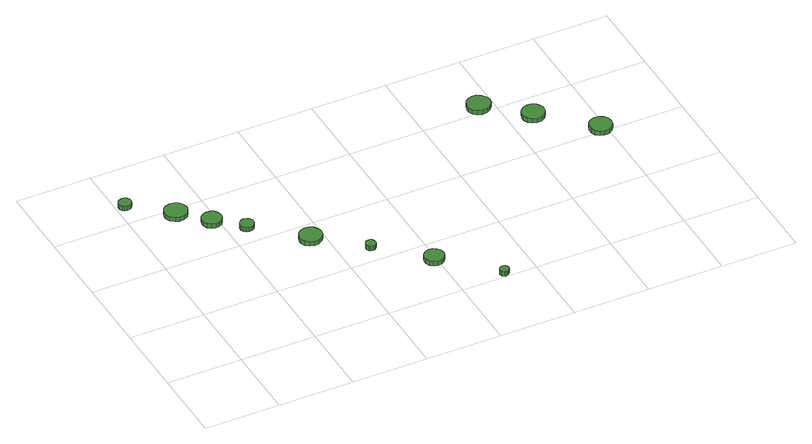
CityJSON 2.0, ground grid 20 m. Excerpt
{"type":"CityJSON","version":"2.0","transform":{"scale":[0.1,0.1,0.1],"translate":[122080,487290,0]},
"CityObjects":{
"tree1":{"type":"SolitaryVegetationObject","attributes":{"function":"something"},"geometry":[{"type":"MultiSurface","lod":"1","boundaries":[[[0,1,2,3,4,5,6,7,8,9,10,11,12,13,14]],[[15,16,17,18,19,20,21,22,23,24,25,26,27,28,29]],[[0,29,28,1]],[[1,28,27,2]],[[2,27,26,3]],[[3,26,25,4]],[[4,25,24,5]],[[5,24,23,6]],[[6,23,22,7]],[[7,22,21,8]],[[8,21,20,9]],[[9,20,19,10]],[[10,19,18,11]],[[11,18,17,12]],[[12,17,16,13]],[[13,16,15,14]],[[14,15,29,0]]]}]},
"tree2":{"type":"SolitaryVegetationObject","attributes":{"function":"something"},"geometry":[{"type":"MultiSurface","lod":"1","boundaries":[[[30,31,32,33,34,35,36,37,38,39,40,41,42,43,44]],[[45,46,47,48,49,50,51,52,53,54,55,56,57,58,59]],[[30,59,58,31]],[[31,58,57,32]],[[32,57,56,33]],[[33,56,55,34]],[[34,55,54,35]],[[35,54,53,36]],[[36,53,52,37]],[[37,52,51,38]],[[38,51,50,39]],[[39,50,49,40]],[[40,49,48,41]],[[41,48,47,42]],[[42,47,46,43]],[[43,46,45,44]],[[44,45,59,30]]]}]},
"tree3":{"type":"SolitaryVegetationObject","attributes":{"function":"something"},"geometry":[{"type":"MultiSurface","lod":"1","boundaries":[[[60,61,62,63,64,65,66,67,68,69,70,71,72,73,74]],[[75,76,77,78,79,80,81,82,83,84,85,86,87,88,89]],[[60,89,88,61]],[[61,88,87,62]],[[62,87,86,63]],[[63,86,85,64]],[[64,85,84,65]],[[65,84,83,66]],[[66,83,82,67]],[[67,82,81,68]],[[68,81,80,69]],[[69,80,79,70]],[[70,79,78,71]],[[71,78,77,72]],[[72,77,76,73]],[[73,76,75,74]],[[74,75,89,60]]]}]},
"tree4":{"type":"SolitaryVegetationObject","attributes":{"function":"something"},"geometry":[{"type":"MultiSurface","lod":"1","boundaries":[[[90,91,92,93,94,95,96,97,98,99,100,101,102,103,104]],[[105,106,107,108,109,110,111,112,113,114,115,116,117,118,119]],[[90,119,118,91]],[[91,118,117,92]],[[92,117,116,93]],[[93,116,115,94]],[[94,115,114,95]],[[95,114,113,96]],[[96,113,112,97]],[[97,112,111,98]],[[98,111,110,99]],[[99,110,109,100]],[[100,109,108,101]],[[101,108,107,102]],[[102,107,106,103]],[[103,106,105,104]],[[104,105,119,90]]]}]},
"tree5":{"type":"SolitaryVegetationObject","attributes":{"function":"something"},"geometry":[{"type":"MultiSurface","lod":"1","boundaries":[[[120,121,122,123,124,125,126,127,128,129,130,131,132,133,134]],[[135,136,137,138,139,140,141,142,143,144,145,146,147,148,149]],[[120,149,148,121]],[[121,148,147,122]],[[122,147,146,123]],[[123,146,145,124]],[[124,145,144,125]],[[125,144,143,126]],[[126,143,142,127]],[[127,142,141,128]],[[128,141,140,129]],[[129,140,139,130]],[[130,139,138,131]],[[131,138,137,132]],[[132,137,136,133]],[[133,136,135,134]],[[134,135,149,120]]]}]},
"tree6":{"type":"SolitaryVegetationObject","attributes":{"function":"something"},"geometry":[{"type":"MultiSurface","lod":"1","boundaries":[[[150,151,152,153,154,155,156,157,158,159,160,161,162,163,164]],[[165,166,167,168,169,170,171,172,173,174,175,176,177,178,179]],[[150,179,178,151]],[[151,178,177,152]],[[152,177,176,153]],[[153,176,175,154]],[[154,175,174,155]],[[155,174,173,156]],[[156,173,172,157]],[[157,172,171,158]],[[158,171,170,159]],[[159,170,169,160]],[[160,169,168,161]],[[161,168,167,162]],[[162,167,166,163]],[[163,166,165,164]],[[164,165,179,150]]]}]},
"tree7":{"type":"SolitaryVegetationObject","attributes":{"function":"something"},"geometry":[{"type":"MultiSurface","lod":"1","boundaries":[[[180,181,182,183,184,185,186,187,188,189,190,191,192,193,194]],[[195,196,197,198,199,200,201,202,203,204,205,206,207,208,209]],[[180,209,208,181]],[[181,208,207,182]],[[182,207,206,183]],[[183,206,205,184]],[[184,205,204,185]],[[185,204,203,186]],[[186,203,202,187]],[[187,202,201,188]],[[188,201,200,189]],[[189,200,199,190]],[[190,199,198,191]],[[191,198,197,192]],[[192,197,196,193]],[[193,196,195,194]],[[194,195,209,180]]]}]},
"tree8":{"type":"SolitaryVegetationObject","attributes":{"function":"something"},"geometry":[{"type":"MultiSurface","lod":"1","boundaries":[[[210,211,212,213,214,215,216,217,218,219,220,221,222,223,224]],[[225,226,227,228,229,230,231,232,233,234,235,236,237,238,239]],[[210,239,238,211]],[[211,238,237,212]],[[212,237,236,213]],[[213,236,235,214]],[[214,235,234,215]],[[215,234,233,216]],[[216,233,232,217]],[[217,232,231,218]],[[218,231,230,219]],[[219,230,229,220]],[[220,229,228,221]],[[221,228,227,222]],[[222,227,226,223]],[[223,226,225,224]],[[224,225,239,210]]]}]},
"tree9":{"type":"SolitaryVegetationObject","attributes":{"function":"something"},"geometry":[{"type":"MultiSurface","lod":"1","boundaries":[[[240,241,242,243,244,245,246,247,248,249,250,251,252,253,254]],[[255,256,257,258,259,260,261,262,263,264,265,266,267,268,269]],[[240,269,268,241]],[[241,268,267,242]],[[242,267,266,243]],[[243,266,265,244]],[[244,265,264,245]],[[245,264,263,246]],[[246,263,262,247]],[[247,262,261,248]],[[248,261,260,249]],[[249,260,259,250]],[[250,259,258,251]],[[251,258,257,252]],[[252,257,256,253]],[[253,256,255,254]],[[254,255,269,240]]]}]},
"tree10":{"type":"SolitaryVegetationObject","attributes":{"function":"something"},"geometry":[{"type":"MultiSurface","lod":"1","boundaries":[[[270,271,272,273,274,275,276,277,278,279,280,281,282,283,284]],[[285,286,287,288,289,290,291,292,293,294,295,296,297,298,299]],[[270,299,298,271]],[[271,298,297,272]],[[272,297,296,273]],[[273,296,295,274]],[[274,295,294,275]],[[275,294,293,276]],[[276,293,292,277]],[[277,292,291,278]],[[278,291,290,279]],[[279,290,289,280]],[[280,289,288,281]],[[281,288,287,282]],[[282,287,286,283]],[[283,286,285,284]],[[284,285,299,270]]]}]},
"tree11":{"type":"SolitaryVegetationObject","attributes":{"function":"something"},"geometry":[{"type":"MultiSurface","lod":"1","boundaries":[[[300,301,302,303,304,305,306,307,308,309,310,311,312,313,314]],[[315,316,317,318,319,320,321,322,323,324,325,326,327,328,329]],[[300,329,328,301]],[[301,328,327,302]],[[302,327,326,303]],[[303,326,325,304]],[[304,325,324,305]],[[305,324,323,306]],[[306,323,322,307]],[[307,322,321,308]],[[308,321,320,309]],[[309,320,319,310]],[[310,319,318,311]],[[311,318,317,312]],[[312,317,316,313]],[[313,316,315,314]],[[314,315,329,300]]]}]}
},
"vertices":[
[39,660,16],[38,667,16],[34,673,16],[28,676,16],[21,677,16],[14,675,16],[9,670,16],[6,664,16],[6,657,16],[9,651,16],[14,646,16],[21,644,16],[28,645,16],[34,648,16],[38,654,16],[38,654,3],[34,648,3],[28,645,3],[21,644,3],[14,646,3],[9,651,3],[6,657,3],[6,664,3],[9,670,3],[14,675,3],[21,677,3],[28,676,3],[34,673,3],[38,667,3],[39,660,3],
[147,576,17],[144,588,17],[137,598,17],[126,604,17],[114,605,17],[103,602,17],[93,594,17],[88,582,17],[88,570,17],[93,559,17],[103,551,17],[114,547,17],[126,548,17],[137,554,17],[144,564,17],[144,564,4],[137,554,4],[126,548,4],[114,547,4],[103,551,4],[93,559,4],[88,570,4],[88,582,4],[93,594,4],[103,602,4],[114,605,4],[126,604,4],[137,598,4],[144,588,4],[147,576,4],
[207,511,16],[205,522,16],[199,531,16],[190,536,16],[179,537,16],[169,534,16],[160,527,16],[156,517,16],[156,506,16],[160,496,16],[169,489,16],[179,485,16],[190,487,16],[199,492,16],[205,501,16],[205,501,3],[199,492,3],[190,487,3],[179,485,3],[169,489,3],[160,496,3],[156,506,3],[156,517,3],[160,527,3],[169,534,3],[179,537,3],[190,536,3],[199,531,3],[205,522,3],[207,511,3],
[266,455,15],[265,463,15],[260,469,15],[254,473,15],[246,474,15],[239,471,15],[233,466,15],[230,459,15],[230,451,15],[233,444,15],[239,439,15],[246,437,15],[254,437,15],[260,441,15],[265,448,15],[265,448,2],[260,441,2],[254,437,2],[246,437,2],[239,439,2],[233,444,2],[230,451,2],[230,459,2],[233,466,2],[239,471,2],[246,474,2],[254,473,2],[260,469,2],[265,463,2],[266,455,2],
[394,345,15],[391,357,15],[384,367,15],[373,373,15],[361,375,15],[350,371,15],[340,363,15],[335,351,15],[335,339,15],[340,328,15],[350,320,15],[361,316,15],[373,317,15],[384,324,15],[391,333,15],[391,333,2],[384,324,2],[373,317,2],[361,316,2],[350,320,2],[340,328,2],[335,339,2],[335,351,2],[340,363,2],[350,371,2],[361,375,2],[373,373,2],[384,367,2],[391,357,2],[394,345,2],
[491,249,15],[490,254,15],[487,259,15],[482,262,15],[477,262,15],[471,261,15],[467,257,15],[465,252,15],[465,246,15],[467,241,15],[471,237,15],[477,236,15],[482,236,15],[487,239,15],[490,243,15],[490,243,2],[487,239,2],[482,236,2],[477,236,2],[471,237,2],[467,241,2],[465,246,2],[465,252,2],[467,257,2],[471,261,2],[477,262,2],[482,262,2],[487,259,2],[490,254,2],[491,249,2],
[619,138,14],[617,149,14],[610,157,14],[601,163,14],[590,164,14],[580,160,14],[572,153,14],[568,143,14],[568,133,14],[572,123,14],[580,116,14],[590,112,14],[601,113,14],[610,119,14],[617,127,14],[617,127,1],[610,119,1],[601,113,1],[590,112,1],[580,116,1],[572,123,1],[568,133,1],[568,143,1],[572,153,1],[580,160,1],[590,164,1],[601,163,1],[610,157,1],[617,149,1],[619,138,1],
[731,13,15],[730,18,15],[727,22,15],[723,24,15],[718,25,15],[713,23,15],[709,20,15],[707,15,15],[707,10,15],[709,5,15],[713,2,15],[718,0,15],[723,1,15],[727,3,15],[730,8,15],[730,8,2],[727,3,2],[723,1,2],[718,0,2],[713,2,2],[709,5,2],[707,10,2],[707,15,2],[709,20,2],[713,23,2],[718,25,2],[723,24,2],[727,22,2],[730,18,2],[731,13,2],
[991,621,15],[988,633,15],[980,643,15],[969,650,15],[957,651,15],[945,647,15],[935,639,15],[930,627,15],[930,614,15],[935,603,15],[945,594,15],[957,590,15],[969,592,15],[980,598,15],[988,608,15],[988,608,2],[980,598,2],[969,592,2],[957,590,2],[945,594,2],[935,603,2],[930,614,2],[930,627,2],[935,639,2],[945,647,2],[957,651,2],[969,650,2],[980,643,2],[988,633,2],[991,621,2],
[1092,531,15],[1089,543,15],[1082,553,15],[1071,559,15],[1059,560,15],[1047,556,15],[1038,548,15],[1033,537,15],[1033,525,15],[1038,514,15],[1047,506,15],[1059,502,15],[1071,503,15],[1082,509,15],[1089,519,15],[1089,519,2],[1082,509,2],[1071,503,2],[1059,502,2],[1047,506,2],[1038,514,2],[1033,525,2],[1033,537,2],[1038,548,2],[1047,556,2],[1059,560,2],[1071,559,2],[1082,553,2],[1089,543,2],[1092,531,2],
[1215,416,13],[1213,428,13],[1206,437,13],[1195,444,13],[1183,445,13],[1171,441,13],[1162,433,13],[1157,422,13],[1157,409,13],[1162,398,13],[1171,390,13],[1183,386,13],[1195,388,13],[1206,394,13],[1213,404,13],[1213,404,0],[1206,394,0],[1195,388,0],[1183,386,0],[1171,390,0],[1162,398,0],[1157,409,0],[1157,422,0],[1162,433,0],[1171,441,0],[1183,445,0],[1195,444,0],[1206,437,0],[1213,428,0],[1215,416,0]
]}
